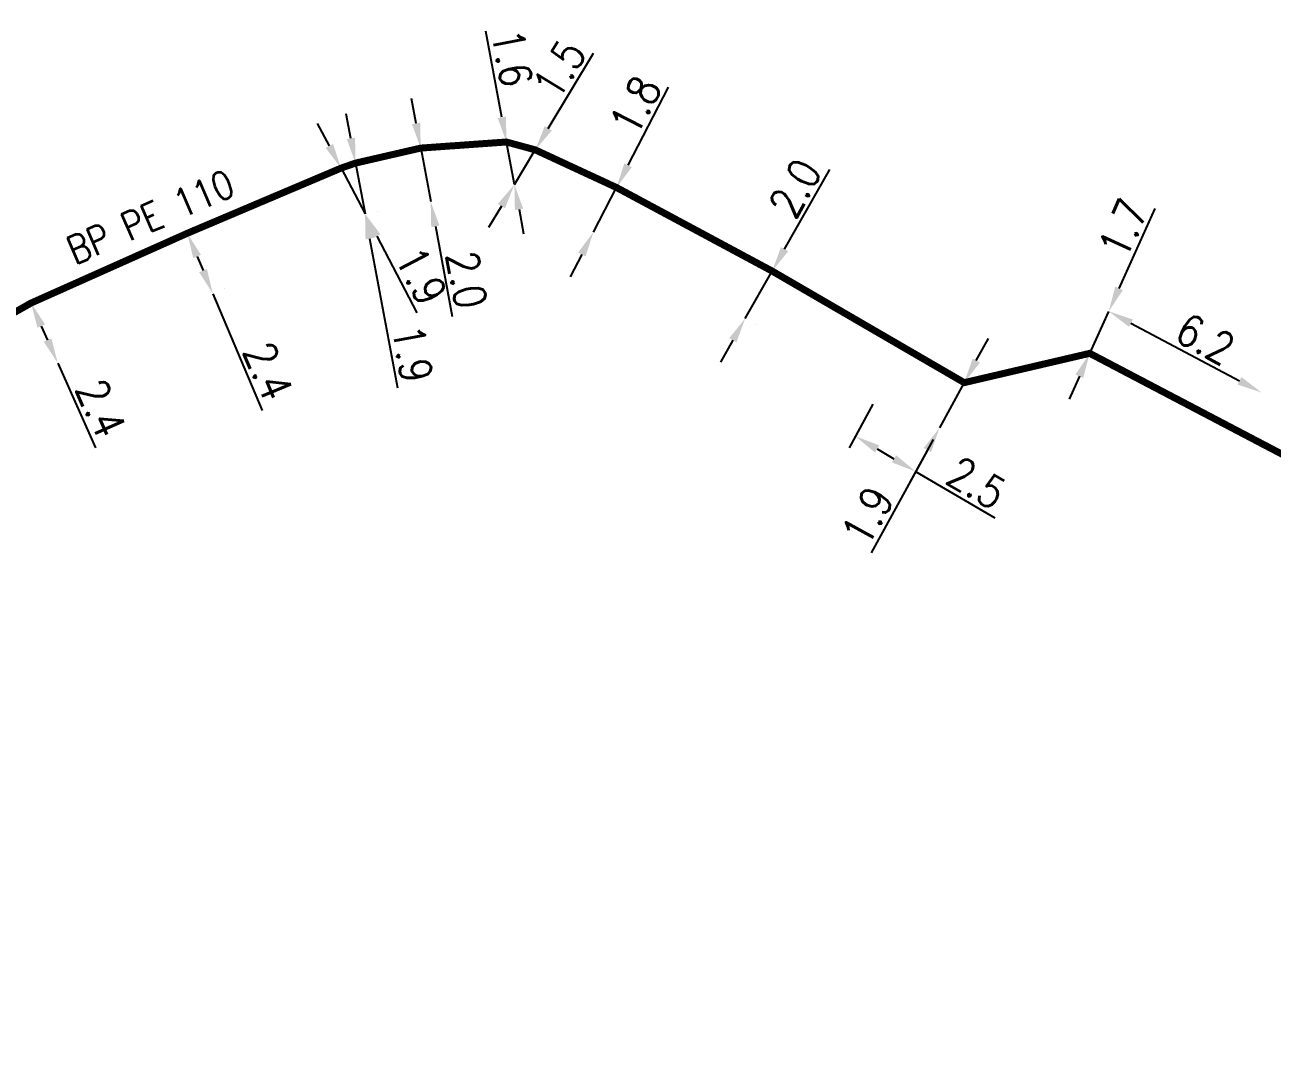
# Model space of a CAD drawing. Header units: millimetres. Extents: x 184998 to 186003, y 126995 to 128002.
# Drawn here: x 185378.47 to 185423.11, y 127522.31 to 127558.84 of the extents above; entities that cross this region are included whole.
import ezdxf
from ezdxf.enums import TextEntityAlignment as Align

# ---------------------------------------------------------------- set-up
doc = ezdxf.new("R2010")
doc.units = ezdxf.units.MM
doc.header["$PDMODE"] = 34
doc.linetypes.add('L_25_PE', pattern=[2000, 1000, 1000])
doc.layers.get('DEFPOINTS').update_dxf_attribs({"linetype": 'CONTINUOUS'})
doc.layers.add('L_150', color=1, linetype='CONTINUOUS')
doc.styles.get("Standard").update_dxf_attribs({"font": 'romans.shx', "width": 0.85})
doc.dimstyles.get("Standard").update_dxf_attribs({"dimtxt": 1.5, "dimasz": 1.2, "dimexe": 0.625, "dimexo": 0.625, "dimgap": 0.25, "dimtad": 1, "dimdec": 1, "dimzin": 0, "dimdsep": 46, "dimtxsty": 'Standard', "dimcen": -0.5, "dimadec": 0, "dimazin": 0, "dimtfac": 1, "dimtdec": 1, "dimtmove": 0, "dimatfit": 3, "dimfxl": 0, "dimtolj": 1, "dimtzin": 0, "dimarcsym": 0})

# ---------------------------------------------------------------- blocks, each defined once
blk = doc.blocks.new('*D667')
at = {"layer": 'DEFPOINTS', "color": 0, "linetype": 'Continuous', "ltscale": 0.5, "transparency": 16777216}
for p in [(185378.686, 127548.88), (185379.644, 127546.734), (185379.644, 127546.734)]:
    blk.add_point(p, dxfattribs=at)
at = {"layer": 'L_150', "color": 0, "linetype": 'Continuous', "lineweight": -2, "ltscale": 0.5, "transparency": 16777216}
for p, q in [((185379.053, 127548.058), (185379.277, 127547.556)), ((185379.644, 127546.734), (185380.999, 127543.699))]:
    blk.add_line(p, q, dxfattribs=at)
at = {"layer": 'L_150', "color": 0, "linetype": 'Continuous', "ltscale": 0.5, "transparency": 16777216}
for points in [[(185379.19, 127548.119), (185378.916, 127547.997), (185378.686, 127548.88)], [(185379.414, 127547.617), (185379.14, 127547.495), (185379.644, 127546.734)]]:
    blk.add_solid(points, dxfattribs=at)
at = {"layer": 'L_150', "color": 0, "linetype": 'Continuous', "ltscale": 0.5, "transparency": 16777216, "insert": (185381.19, 127545.112), "char_height": 1.125, "attachment_point": 5, "rotation": 294.0642}
blk.add_mtext('\\A1;2.4', dxfattribs=at)
blk = doc.blocks.new('*D668')
at = {"layer": 'DEFPOINTS', "color": 0, "linetype": 'Continuous', "ltscale": 0.5, "transparency": 16777216}
for p in [(185384.28, 127551.378), (185385.194, 127549.213), (185385.194, 127549.213)]:
    blk.add_point(p, dxfattribs=at)
at = {"layer": 'L_150', "color": 0, "linetype": 'Continuous', "lineweight": -2, "ltscale": 0.5, "transparency": 16777216}
for p, q in [((185384.712, 127551.56), (185384.712, 127551.56)), ((185384.63, 127550.549), (185384.844, 127550.042)), ((185385.626, 127549.395), (185385.626, 127549.395)), ((185385.194, 127549.213), (185386.958, 127545.034))]:
    blk.add_line(p, q, dxfattribs=at)
at = {"layer": 'L_150', "color": 0, "linetype": 'Continuous', "ltscale": 0.5, "transparency": 16777216}
for points in [[(185384.769, 127550.607), (185384.492, 127550.491), (185384.28, 127551.378)], [(185384.983, 127550.1), (185384.706, 127549.984), (185385.194, 127549.213)]]:
    blk.add_solid(points, dxfattribs=at)
at = {"layer": 'L_150', "color": 0, "linetype": 'Continuous', "ltscale": 0.5, "transparency": 16777216, "insert": (185387.178, 127546.442), "char_height": 1.125, "attachment_point": 5, "rotation": 292.8834}
blk.add_mtext('\\A1;2.4', dxfattribs=at)
blk = doc.blocks.new('*D669')
at = {"layer": 'DEFPOINTS', "color": 0, "linetype": 'Continuous', "ltscale": 0.5, "transparency": 16777216}
for p in [(185390.303, 127553.892), (185390.643, 127552.073), (185390.643, 127552.073)]:
    blk.add_point(p, dxfattribs=at)
at = {"layer": 'L_150', "color": 0, "linetype": 'Continuous', "lineweight": -2, "ltscale": 0.5, "transparency": 16777216}
for p, q in [((185390.138, 127554.776), (185389.972, 127555.661)), ((185390.303, 127553.892), (185390.643, 127552.073)), ((185390.764, 127553.978), (185390.764, 127553.978)), ((185391.104, 127552.159), (185391.104, 127552.159)), ((185390.808, 127551.188), (185391.806, 127545.851))]:
    blk.add_line(p, q, dxfattribs=at)
at = {"layer": 'L_150', "color": 0, "linetype": 'Continuous', "ltscale": 0.5, "transparency": 16777216}
for points in [[(185390.285, 127554.804), (185389.99, 127554.749), (185390.303, 127553.892)], [(185390.956, 127551.216), (185390.661, 127551.161), (185390.643, 127552.073)]]:
    blk.add_solid(points, dxfattribs=at)
at = {"layer": 'L_150', "color": 0, "linetype": 'Continuous', "ltscale": 0.5, "transparency": 16777216, "insert": (185392.342, 127547.069), "char_height": 1.125, "attachment_point": 5, "rotation": 280.5897}
blk.add_mtext('\\A1;1.9', dxfattribs=at)
blk = doc.blocks.new('*D670')
at = {"layer": 'DEFPOINTS', "color": 0, "linetype": 'Continuous', "ltscale": 0.5, "transparency": 16777216}
for p in [(185389.783, 127553.711), (185390.643, 127552.073), (185390.643, 127552.073)]:
    blk.add_point(p, dxfattribs=at)
at = {"layer": 'L_150', "color": 0, "linetype": 'Continuous', "lineweight": -2, "ltscale": 0.5, "transparency": 16777216}
for p, q in [((185389.365, 127554.508), (185388.947, 127555.305)), ((185389.783, 127553.711), (185390.643, 127552.073)), ((185391.061, 127551.276), (185392.501, 127548.535))]:
    blk.add_line(p, q, dxfattribs=at)
at = {"layer": 'L_150', "color": 0, "linetype": 'Continuous', "ltscale": 0.5, "transparency": 16777216}
for points in [[(185389.498, 127554.578), (185389.232, 127554.438), (185389.783, 127553.711)], [(185391.194, 127551.346), (185390.929, 127551.206), (185390.643, 127552.073)]]:
    blk.add_solid(points, dxfattribs=at)
at = {"layer": 'L_150', "color": 0, "linetype": 'Continuous', "ltscale": 0.5, "transparency": 16777216, "insert": (185392.654, 127549.856), "char_height": 1.125, "attachment_point": 5, "rotation": 297.6952}
blk.add_mtext('\\A1;1.9', dxfattribs=at)
blk = doc.blocks.new('*D671')
at = {"layer": 'DEFPOINTS', "color": 0, "linetype": 'Continuous', "ltscale": 0.5, "transparency": 16777216}
for p in [(185392.636, 127554.429), (185392.994, 127552.513), (185392.994, 127552.513)]:
    blk.add_point(p, dxfattribs=at)
at = {"layer": 'L_150', "color": 0, "linetype": 'Continuous', "lineweight": -2, "ltscale": 0.5, "transparency": 16777216}
for p, q in [((185392.471, 127555.314), (185392.305, 127556.199)), ((185392.636, 127554.429), (185392.994, 127552.513)), ((185393.16, 127551.628), (185393.762, 127548.405))]:
    blk.add_line(p, q, dxfattribs=at)
at = {"layer": 'L_150', "color": 0, "linetype": 'Continuous', "ltscale": 0.5, "transparency": 16777216}
for points in [[(185392.618, 127555.342), (185392.323, 127555.287), (185392.636, 127554.429)], [(185393.307, 127551.656), (185393.012, 127551.6), (185392.994, 127552.513)]]:
    blk.add_solid(points, dxfattribs=at)
at = {"layer": 'L_150', "color": 0, "linetype": 'Continuous', "ltscale": 0.5, "transparency": 16777216, "insert": (185394.281, 127549.712), "char_height": 1.125, "attachment_point": 5, "rotation": 280.5897}
blk.add_mtext('\\A1;2.0', dxfattribs=at)
blk = doc.blocks.new('*D672')
at = {"layer": 'DEFPOINTS', "color": 0, "linetype": 'Continuous', "ltscale": 0.5, "transparency": 16777216}
for p in [(185395.705, 127554.647), (185395.99, 127553.123), (185395.99, 127553.123)]:
    blk.add_point(p, dxfattribs=at)
at = {"layer": 'L_150', "color": 0, "linetype": 'Continuous', "lineweight": -2, "ltscale": 0.5, "transparency": 16777216}
for p, q in [((185395.539, 127555.531), (185394.962, 127558.62)), ((185395.99, 127553.123), (185395.705, 127554.647)), ((185396.155, 127552.238), (185396.32, 127551.354))]:
    blk.add_line(p, q, dxfattribs=at)
at = {"layer": 'L_150', "color": 0, "linetype": 'Continuous', "ltscale": 0.5, "transparency": 16777216}
for points in [[(185395.687, 127555.559), (185395.392, 127555.504), (185395.705, 127554.647)], [(185396.303, 127552.266), (185396.008, 127552.211), (185395.99, 127553.123)]]:
    blk.add_solid(points, dxfattribs=at)
at = {"layer": 'L_150', "color": 0, "linetype": 'Continuous', "ltscale": 0.5, "transparency": 16777216, "insert": (185395.905, 127557.656), "char_height": 1.125, "attachment_point": 5, "rotation": 280.5897}
blk.add_mtext('\\A1;1.6', dxfattribs=at)
blk = doc.blocks.new('*D673')
at = {"layer": 'DEFPOINTS', "color": 0, "linetype": 'Continuous', "ltscale": 0.5, "transparency": 16777216}
for p in [(185396.738, 127554.365), (185395.99, 127553.123), (185395.99, 127553.123)]:
    blk.add_point(p, dxfattribs=at)
at = {"layer": 'L_150', "color": 0, "linetype": 'Continuous', "lineweight": -2, "ltscale": 0.5, "transparency": 16777216}
for p, q in [((185397.202, 127555.136), (185398.824, 127557.827)), ((185395.99, 127553.123), (185396.738, 127554.365)), ((185395.525, 127552.352), (185395.061, 127551.581))]:
    blk.add_line(p, q, dxfattribs=at)
at = {"layer": 'L_150', "color": 0, "linetype": 'Continuous', "ltscale": 0.5, "transparency": 16777216}
for points in [[(185397.074, 127555.213), (185397.331, 127555.059), (185396.738, 127554.365)], [(185395.397, 127552.43), (185395.654, 127552.275), (185395.99, 127553.123)]]:
    blk.add_solid(points, dxfattribs=at)
at = {"layer": 'L_150', "color": 0, "linetype": 'Continuous', "ltscale": 0.5, "transparency": 16777216, "insert": (185397.603, 127557.254), "char_height": 1.125, "attachment_point": 5, "rotation": 58.9312}
blk.add_mtext('\\A1;1.5', dxfattribs=at)
blk = doc.blocks.new('*D674')
at = {"layer": 'DEFPOINTS', "color": 0, "linetype": 'Continuous', "ltscale": 0.5, "transparency": 16777216}
for p in [(185399.646, 127553.017), (185398.819, 127551.419), (185398.819, 127551.419)]:
    blk.add_point(p, dxfattribs=at)
at = {"layer": 'L_150', "color": 0, "linetype": 'Continuous', "lineweight": -2, "ltscale": 0.5, "transparency": 16777216}
for p, q in [((185400.06, 127553.816), (185401.506, 127556.606)), ((185398.819, 127551.419), (185399.646, 127553.017)), ((185398.405, 127550.62), (185397.991, 127549.82))]:
    blk.add_line(p, q, dxfattribs=at)
at = {"layer": 'L_150', "color": 0, "linetype": 'Continuous', "ltscale": 0.5, "transparency": 16777216}
for points in [[(185399.927, 127553.885), (185400.194, 127553.747), (185399.646, 127553.017)], [(185398.271, 127550.689), (185398.538, 127550.551), (185398.819, 127551.419)]]:
    blk.add_solid(points, dxfattribs=at)
at = {"layer": 'L_150', "color": 0, "linetype": 'Continuous', "ltscale": 0.5, "transparency": 16777216, "insert": (185400.324, 127555.956), "char_height": 1.125, "attachment_point": 5, "rotation": 62.6169}
blk.add_mtext('\\A1;1.8', dxfattribs=at)
blk = doc.blocks.new('*D675')
at = {"layer": 'DEFPOINTS', "color": 0, "linetype": 'Continuous', "ltscale": 0.5, "transparency": 16777216}
for p in [(185405.218, 127550.025), (185404.254, 127548.33), (185404.254, 127548.33)]:
    blk.add_point(p, dxfattribs=at)
at = {"layer": 'L_150', "color": 0, "linetype": 'Continuous', "lineweight": -2, "ltscale": 0.5, "transparency": 16777216}
for p, q in [((185405.662, 127550.808), (185407.282, 127553.658)), ((185404.254, 127548.33), (185405.218, 127550.025)), ((185405.625, 127549.794), (185405.625, 127549.794)), ((185404.662, 127548.098), (185404.662, 127548.098)), ((185403.809, 127547.548), (185403.365, 127546.765))]:
    blk.add_line(p, q, dxfattribs=at)
at = {"layer": 'L_150', "color": 0, "linetype": 'Continuous', "ltscale": 0.5, "transparency": 16777216}
for points in [[(185405.532, 127550.882), (185405.793, 127550.734), (185405.218, 127550.025)], [(185403.679, 127547.622), (185403.94, 127547.473), (185404.254, 127548.33)]]:
    blk.add_solid(points, dxfattribs=at)
at = {"layer": 'L_150', "color": 0, "linetype": 'Continuous', "ltscale": 0.5, "transparency": 16777216, "insert": (185406.042, 127552.995), "char_height": 1.125, "attachment_point": 5, "rotation": 60.3928}
blk.add_mtext('\\A1;2.0', dxfattribs=at)
blk = doc.blocks.new('*D676')
at = {"layer": 'DEFPOINTS', "color": 0, "linetype": 'Continuous', "ltscale": 0.5, "transparency": 16777216}
for p in [(185409.049, 127545.671), (185411.206, 127544.407), (185408.197, 127544.112)]:
    blk.add_point(p, dxfattribs=at)
at = {"layer": 'L_150', "color": 0, "linetype": 'Continuous', "lineweight": -2, "ltscale": 0.5, "transparency": 16777216}
for p, q in [((185408.824, 127545.259), (185407.972, 127543.701)), ((185410.981, 127543.996), (185410.129, 127542.438)), ((185408.974, 127543.658), (185409.578, 127543.304)), ((185410.354, 127542.849), (185413.184, 127541.192))]:
    blk.add_line(p, q, dxfattribs=at)
at = {"layer": 'L_150', "color": 0, "linetype": 'Continuous', "ltscale": 0.5, "transparency": 16777216}
for points in [[(185409.05, 127543.787), (185408.898, 127543.528), (185408.197, 127544.112)], [(185409.654, 127543.433), (185409.502, 127543.174), (185410.354, 127542.849)]]:
    blk.add_solid(points, dxfattribs=at)
at = {"layer": 'L_150', "color": 0, "linetype": 'Continuous', "ltscale": 0.5, "transparency": 16777216, "insert": (185412.536, 127542.44), "char_height": 1.125, "attachment_point": 5, "rotation": 329.6458}
blk.add_mtext('\\A1;2.5', dxfattribs=at)
blk = doc.blocks.new('*D677')
at = {"layer": 'DEFPOINTS', "color": 0, "linetype": 'Continuous', "ltscale": 0.5, "transparency": 16777216}
for p in [(185412.094, 127546.031), (185411.206, 127544.407), (185411.206, 127544.407)]:
    blk.add_point(p, dxfattribs=at)
at = {"layer": 'L_150', "color": 0, "linetype": 'Continuous', "lineweight": -2, "ltscale": 0.5, "transparency": 16777216}
for p, q in [((185412.526, 127546.82), (185412.957, 127547.61)), ((185412.094, 127546.031), (185411.206, 127544.407)), ((185410.775, 127543.618), (185408.763, 127539.937))]:
    blk.add_line(p, q, dxfattribs=at)
at = {"layer": 'L_150', "color": 0, "linetype": 'Continuous', "ltscale": 0.5, "transparency": 16777216}
for points in [[(185412.394, 127546.892), (185412.657, 127546.748), (185412.094, 127546.031)], [(185410.643, 127543.69), (185410.906, 127543.546), (185411.206, 127544.407)]]:
    blk.add_solid(points, dxfattribs=at)
at = {"layer": 'L_150', "color": 0, "linetype": 'Continuous', "ltscale": 0.5, "transparency": 16777216, "insert": (185408.631, 127541.261), "char_height": 1.125, "attachment_point": 5, "rotation": 61.3346}
blk.add_mtext('\\A1;1.9', dxfattribs=at)
blk = doc.blocks.new('*D678')
at = {"layer": 'DEFPOINTS', "color": 0, "linetype": 'Continuous', "ltscale": 0.5, "transparency": 16777216}
for p in [(185417.267, 127548.584), (185422.742, 127545.674), (185422.742, 127545.674)]:
    blk.add_point(p, dxfattribs=at)
at = {"layer": 'L_150', "color": 0, "linetype": 'Continuous', "lineweight": -2, "ltscale": 0.5, "transparency": 16777216}
blk.add_line((185418.062, 127548.161), (185421.947, 127546.096), dxfattribs=at)
at = {"layer": 'L_150', "color": 0, "linetype": 'Continuous', "ltscale": 0.5, "transparency": 16777216}
for points in [[(185418.132, 127548.294), (185417.991, 127548.029), (185417.267, 127548.584)], [(185422.017, 127546.229), (185421.876, 127545.964), (185422.742, 127545.674)]]:
    blk.add_solid(points, dxfattribs=at)
at = {"layer": 'L_150', "color": 0, "linetype": 'Continuous', "ltscale": 0.5, "transparency": 16777216, "insert": (185420.728, 127547.594), "char_height": 1.125, "attachment_point": 5, "rotation": 332.0092}
blk.add_mtext('\\A1;6.2', dxfattribs=at)
blk = doc.blocks.new('*D680')
at = {"layer": 'DEFPOINTS', "color": 0, "linetype": 'Continuous', "ltscale": 0.5, "transparency": 16777216}
for p in [(185417.267, 127548.584), (185417.267, 127548.584), (185416.587, 127547.08)]:
    blk.add_point(p, dxfattribs=at)
at = {"layer": 'L_150', "color": 0, "linetype": 'Continuous', "lineweight": -2, "ltscale": 0.5, "transparency": 16777216}
for p, q in [((185417.638, 127549.404), (185418.933, 127552.266)), ((185416.587, 127547.08), (185417.267, 127548.584)), ((185416.216, 127546.26), (185415.845, 127545.44))]:
    blk.add_line(p, q, dxfattribs=at)
at = {"layer": 'L_150', "color": 0, "linetype": 'Continuous', "ltscale": 0.5, "transparency": 16777216}
for points in [[(185417.501, 127549.466), (185417.774, 127549.342), (185417.267, 127548.584)], [(185416.079, 127546.322), (185416.352, 127546.199), (185416.587, 127547.08)]]:
    blk.add_solid(points, dxfattribs=at)
at = {"layer": 'L_150', "color": 0, "linetype": 'Continuous', "ltscale": 0.5, "transparency": 16777216, "insert": (185417.787, 127551.554), "char_height": 1.125, "attachment_point": 5, "rotation": 65.6592}
blk.add_mtext('\\A1;1.7', dxfattribs=at)

msp = doc.modelspace()

# ---------------------------------------------------------------- linework, layer by layer
at = {"layer": 'L_150', "linetype": 'L_25_PE', "ltscale": 0.5, "const_width": 0.25}
msp.add_lwpolyline([(185461.719, 127522.438), (185456.445, 127525.575), (185446.769, 127530.897), (185442.91, 127533.037), (185440.275, 127534.497), (185428.225, 127540.975), (185416.587, 127547.08), (185412.094, 127546.031), (185405.218, 127550.025), (185399.646, 127553.017), (185396.738, 127554.365), (185395.705, 127554.647), (185392.636, 127554.429), (185390.303, 127553.892), (185389.783, 127553.711), (185384.28, 127551.378), (185378.686, 127548.88), (185374.303, 127546.406), (185373.422, 127545.665), (185370.351, 127542.664)], dxfattribs=at)

# ---------------------------------------------------------------- texts
at = {"layer": 'L_150', "linetype": 'Continuous', "width": 0.85}
msp.add_text('BP PE 110', height=1, rotation=23.5246, dxfattribs=at).set_placement((185382.962, 127551.967), align=Align.MIDDLE)

# ---------------------------------------------------------------- dimensions: what is measured, and where the dimension line sits
at = {"layer": 'L_150', "linetype": 'Continuous', "ltscale": 0.5}
for base, p1, p2, angle, picture, middle in [((185395.99, 127553.123), (185395.705, 127554.647), (185395.99, 127553.123), 100.5897, '*D672', (185395.168, 127557.518)), ((185395.9897, 127553.1231), (185396.738, 127554.3651), (185395.9897, 127553.1231), 58.9312, '*D673', (185398.2454, 127556.8671)), ((185398.819, 127551.419), (185399.646, 127553.017), (185398.819, 127551.419), 62.6169, '*D674', (185400.99, 127555.611)), ((185392.994, 127552.513), (185392.636, 127554.429), (185392.994, 127552.513), 100.5897, '*D671', (185393.544, 127549.574)), ((185390.6431, 127552.0731), (185390.30312, 127553.89159), (185390.6431, 127552.0731), 100.58973, '*D669', (185391.6045, 127546.93079)), ((185390.6431, 127552.0731), (185389.78328, 127553.71115), (185390.6431, 127552.0731), 117.69519, '*D670', (185391.9901, 127549.50693)), ((185404.254, 127548.33), (185405.218, 127550.025), (185404.254, 127548.33), 60.3928, '*D675', (185406.694, 127552.624)), ((185417.267, 127548.584), (185416.587, 127547.08), (185417.267, 127548.584), 245.6592, '*D680', (185418.471, 127551.245)), ((185385.194, 127549.213), (185384.28, 127551.378), (185385.194, 127549.213), 112.8834, '*D668', (185386.487, 127546.151)), ((185379.644, 127546.734), (185378.686, 127548.88), (185379.644, 127546.734), 114.0642, '*D667', (185380.505, 127544.806)), ((185422.742, 127545.674), (185417.267, 127548.584), (185422.742, 127545.674), 152.0092, '*D678', (185420.376, 127546.931)), ((185411.206, 127544.407), (185412.094, 127546.031), (185411.206, 127544.407), 61.3346, '*D677', (185409.289, 127540.901)), ((185408.197, 127544.112), (185411.206, 127544.407), (185409.049, 127545.671), 329.6458, '*D676', (185412.157, 127541.793))]:
    dim = msp.add_linear_dim(base=base, p1=p1, p2=p2, angle=angle, dimstyle='Standard', override={"dimscale": 0.75}, dxfattribs=at)
    dim.commit()
    dim.dimension.update_dxf_attribs({"geometry": picture, "text_midpoint": middle, "dimtype": 160})

doc.saveas('drawing.dxf')
